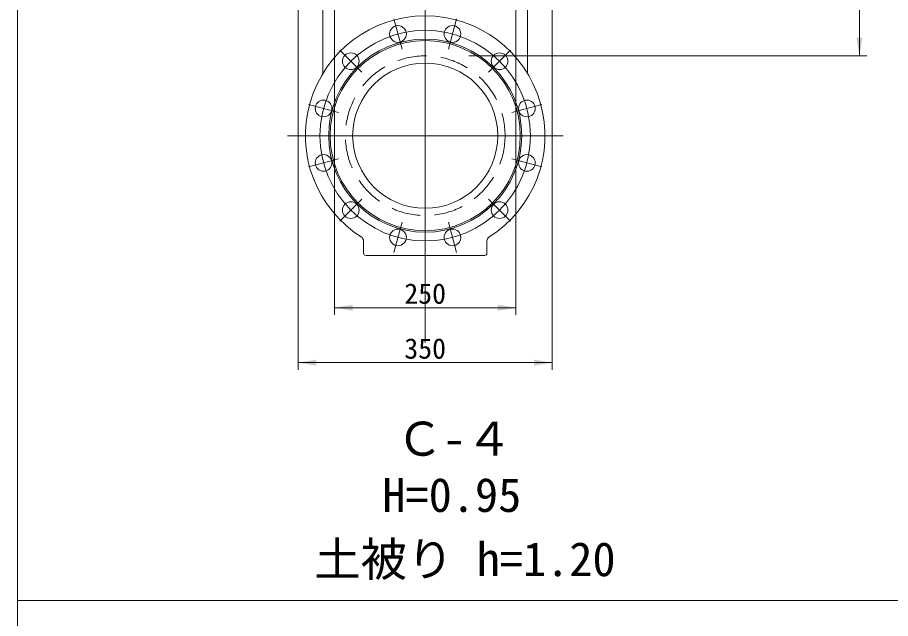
# Model space of a CAD drawing. Units: millimetres, scale not verified. Extents: x -6861 to 6861, y -3554 to 3095.
# Drawn here: x 1261 to 2464, y 1196 to 2024 of the extents above; entities that cross this region are included whole.
import ezdxf
from ezdxf.enums import TextEntityAlignment as Align

# ---------------------------------------------------------------- set-up
doc = ezdxf.new("R2010")
doc.units = ezdxf.units.MM
doc.header["$LTSCALE"] = 20
doc.linetypes.add('DASHED2', pattern=[3, 2, -1])
for name, color, linetype, lineweight in [('0-3_HIDEN', 7, 'DASHED2', 18), ('0-4_TEMP', 3, 'Continuous', 18), ('0-6_仕切弁', 7, 'Continuous', 18), ('0-7_寸法', 1, 'Continuous', 18), ('0-A_枠線', 6, 'Continuous', 18)]:
    doc.layers.add(name, color=color, linetype=linetype, lineweight=lineweight)
doc.layers.add('0-8_注釈', color=1, linetype='Continuous')
doc.styles.add('ＭＳ ゴシック', font='')
doc.styles.get('ＭＳ ゴシック').set_extended_font_data('MS Gothic')

msp = doc.modelspace()

# ---------------------------------------------------------------- linework, layer by layer
at = {"layer": '0-3_HIDEN'}
msp.add_circle((1822.8, 1860.78), 110, dxfattribs=at)
at = {"layer": '0-4_TEMP'}
for p, q in [((1822.8, 2548.51), (1822.8, 1575.37)), ((1822.8, 1670.78), (1822.8, 2425.78)), ((1779.7, 2021.6), (1790.83, 1980.07)), ((1865.89, 2021.6), (1854.76, 1980.07)), ((1705.06, 1978.51), (1735.47, 1948.1)), ((1940.53, 1978.51), (1910.12, 1948.1)), ((1661.97, 1903.87), (1703.5, 1892.74)), ((1983.62, 1903.87), (1942.09, 1892.74)), ((2012.8, 1860.78), (1632.8, 1860.78)), ((1661.97, 1817.68), (1703.5, 1828.81)), ((1983.62, 1817.68), (1942.09, 1828.81)), ((1705.06, 1743.04), (1735.47, 1773.45)), ((1940.53, 1743.04), (1910.12, 1773.45)), ((1779.7, 1699.95), (1790.83, 1741.48)), ((1865.89, 1699.95), (1854.76, 1741.48)), ((1260.93, 1220.78), (6860.93, 1220.78))]:
    msp.add_line(p, q, dxfattribs=at)
msp.add_circle((1822.8, 1860.78), 145, dxfattribs=at)
at = {"layer": '0-6_仕切弁'}
for p, q in [((1681.8, 2040.41), (1681.8, 1946.47)), ((1963.8, 2040.41), (1963.8, 1946.47)), ((1737.8, 1698.78), (1737.8, 1716)), ((1907.8, 1698.78), (1907.8, 1716)), ((1740.8, 1695.78), (1904.8, 1695.78))]:
    msp.add_line(p, q, dxfattribs=at)
for centre, radius in [((1785.27, 2000.84), 11.5), ((1860.33, 2000.84), 11.5), ((1822.8, 1860.78), 133), ((1822.8, 1860.78), 131), ((1720.27, 1963.31), 11.5), ((1925.33, 1963.31), 11.5), ((1822.8, 1860.78), 100), ((1682.74, 1898.31), 11.5), ((1962.86, 1898.31), 11.5), ((1682.74, 1823.25), 11.5), ((1962.86, 1823.25), 11.5), ((1720.27, 1758.25), 11.5), ((1925.33, 1758.25), 11.5), ((1785.27, 1720.72), 11.5), ((1860.33, 1720.72), 11.5)]:
    msp.add_circle(centre, radius, dxfattribs=at)
for centre, radius, start, end in [((1822.8, 1860.78), 165, 302.152, 237.848), ((1731.8, 1716), 6, 0, 57.848), ((1913.8, 1716), 6, 122.152, 180), ((1740.8, 1698.78), 3, 180, 270), ((1904.8, 1698.78), 3, 270, 0)]:
    msp.add_arc(centre, radius, start, end, dxfattribs=at)
at = {"layer": '0-7_寸法'}
for p, q in [((2421.12, 1970.78), (2421.12, 2770.78)), ((1697.8, 2290.78), (1697.8, 1613.82)), ((1947.8, 2290.78), (1947.8, 1613.82)), ((1647.8, 2120.78), (1647.8, 1538.22)), ((1997.8, 2120.78), (1997.8, 1538.22)), ((1882.8, 1970.78), (2431.12, 1970.78)), ((1697.8, 1623.82), (1947.8, 1623.82)), ((1647.8, 1548.22), (1997.8, 1548.22))]:
    msp.add_line(p, q, dxfattribs=at)
for points in [[(2416.95, 1995.78), (2421.12, 1970.78), (2425.28, 1995.78)], [(1722.8, 1627.98), (1697.8, 1623.82), (1722.8, 1619.65)], [(1922.8, 1627.98), (1947.8, 1623.82), (1922.8, 1619.65)], [(1672.8, 1552.39), (1647.8, 1548.22), (1672.8, 1544.05)], [(1972.8, 1552.39), (1997.8, 1548.22), (1972.8, 1544.05)]]:
    msp.add_solid(points, dxfattribs=at)
at = {"layer": '0-A_枠線'}
msp.add_line((1260.93, 3094.96), (1260.93, -705.04), dxfattribs=at)

# ---------------------------------------------------------------- texts
at = {"layer": '0-7_寸法', "style": 'ＭＳ ゴシック'}
for s, p in [('250', (1794, 1620.78)), ('350', (1794, 1545.18))]:
    msp.add_text(s, height=28.15, dxfattribs=at).set_placement(p, align=Align.BOTTOM_LEFT)
at = {"layer": '0-8_注釈', "style": 'ＭＳ ゴシック'}
for s, p in [('Ｃ-４', (1783.05, 1405.9)), ('H=0.95', (1763.7, 1328.5)), ('土被り h=1.20', (1669.72, 1240.05))]:
    msp.add_text(s, height=46.92, dxfattribs=at).set_placement(p, align=Align.BOTTOM_LEFT)

doc.saveas('drawing.dxf')
